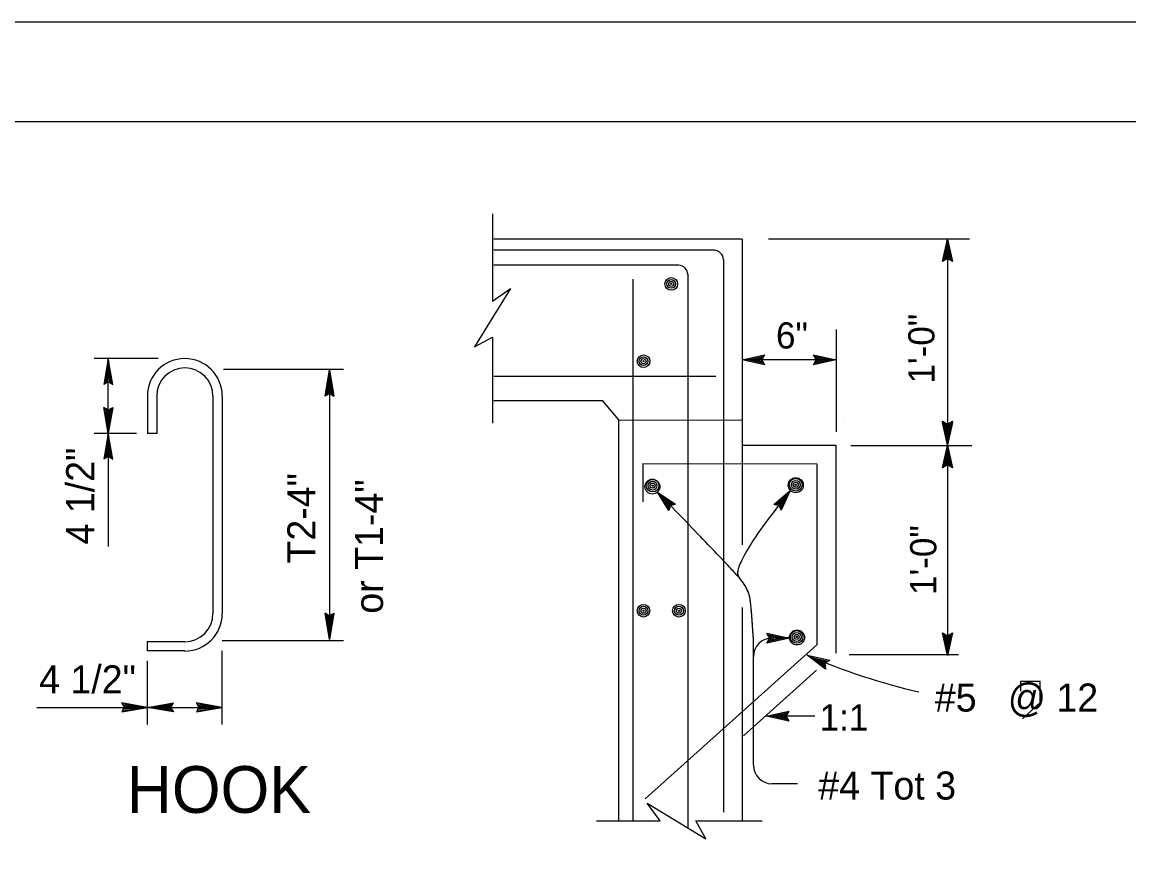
# Model space of a CAD drawing. Extents: x 0 to 2.83, y 0 to 1.83.
# Drawn here: x 1.783 to 2.2467, y 1.4809 to 1.8333 of the extents above; entities that cross this region are included whole.
import ezdxf

# ---------------------------------------------------------------- set-up
doc = ezdxf.new("R2010")
doc.units = 0
for name, color, linetype in [('10 Sheet Format', 7, 'Continuous'), ('210 Border', 7, 'Continuous'), ('212 Leaders and Dim Lines', 7, 'Continuous'), ('214 Text and Titles', 7, 'Continuous'), ('216 Rebar', 7, 'Continuous'), ('217 Rebar', 7, 'Continuous'), ('240 Concrete', 7, 'Continuous'), ('256 Not Assigned', 7, 'Continuous')]:
    doc.layers.add(name, color=color, linetype=linetype)

msp = doc.modelspace()

# ---------------------------------------------------------------- linework, layer by layer
at = {"layer": '10 Sheet Format'}
msp.add_lwpolyline([(0, 0), (2.83333, 0), (2.83333, 1.83333), (0, 1.83333)], close=True, dxfattribs=at)
at = {"layer": '210 Border'}
msp.add_line((0.08333, 1.79167), (2.79167, 1.79167), dxfattribs=at)
at = {"layer": '212 Leaders and Dim Lines'}
for p, q in [((2.17989, 1.74238), (2.09565, 1.74238)), ((2.16861, 1.73297), (2.17071, 1.74238)), ((2.16861, 1.73297), (2.17071, 1.74238)), ((2.16861, 1.73297), (2.17071, 1.74238)), ((2.16917, 1.73331), (2.17071, 1.74022)), ((2.16917, 1.73331), (2.17071, 1.74022)), ((2.16917, 1.73331), (2.17071, 1.74022)), ((2.17071, 1.74238), (2.17071, 1.74238)), ((2.17071, 1.74238), (2.1728, 1.73297)), ((2.17071, 1.74238), (2.17071, 1.74238)), ((2.17071, 1.74238), (2.1728, 1.73297)), ((2.17071, 1.74238), (2.17071, 1.74238)), ((2.17071, 1.74238), (2.1728, 1.73297)), ((2.17071, 1.74238), (2.17071, 1.65665)), ((2.17072, 1.7402), (2.17224, 1.73334)), ((2.17072, 1.7402), (2.17224, 1.73334)), ((2.17072, 1.7402), (2.17224, 1.73334)), ((2.16973, 1.73368), (2.17071, 1.73805)), ((2.16973, 1.73368), (2.17071, 1.73805)), ((2.16973, 1.73368), (2.17071, 1.73805)), ((2.17028, 1.73395), (2.17071, 1.73588)), ((2.17028, 1.73395), (2.17071, 1.73588)), ((2.17028, 1.73395), (2.17071, 1.73588)), ((2.17071, 1.73805), (2.17169, 1.73362)), ((2.17071, 1.73805), (2.17169, 1.73362)), ((2.17071, 1.73805), (2.17169, 1.73362)), ((2.17071, 1.73588), (2.17113, 1.73398)), ((2.17071, 1.73588), (2.17113, 1.73398)), ((2.17071, 1.73588), (2.17113, 1.73398)), ((2.17071, 1.73422), (2.16861, 1.73297)), ((2.17071, 1.73422), (2.16861, 1.73297)), ((2.17071, 1.73422), (2.16861, 1.73297)), ((2.16861, 1.73297), (2.16861, 1.73297)), ((2.16861, 1.73297), (2.16861, 1.73297)), ((2.16861, 1.73297), (2.16861, 1.73297)), ((2.1728, 1.73297), (2.17071, 1.73422)), ((2.1728, 1.73297), (2.17071, 1.73422)), ((2.1728, 1.73297), (2.17071, 1.73422)), ((2.1728, 1.73297), (2.1728, 1.73297)), ((2.1728, 1.73297), (2.1728, 1.73297)), ((2.1728, 1.73297), (2.1728, 1.73297)), ((2.12412, 1.70448), (2.12412, 1.66152)), ((2.08469, 1.69171), (2.0941, 1.6938)), ((2.08688, 1.69172), (2.09374, 1.69324)), ((2.0941, 1.6938), (2.09285, 1.69171)), ((2.0941, 1.6938), (2.0941, 1.6938)), ((2.11584, 1.69171), (2.11459, 1.69382)), ((2.11459, 1.69382), (2.11459, 1.69382)), ((2.11459, 1.69382), (2.124, 1.69171)), ((2.11493, 1.69326), (2.12183, 1.69172)), ((1.83997, 1.69227), (1.81317, 1.69227)), ((1.81905, 1.6923), (1.81717, 1.68148)), ((1.81905, 1.6923), (1.81764, 1.68176)), ((1.81811, 1.68204), (1.81905, 1.6923)), ((1.81858, 1.68232), (1.81905, 1.6923)), ((1.81905, 1.66911), (1.81905, 1.6923)), ((1.81905, 1.68259), (1.81905, 1.6923)), ((1.82093, 1.68148), (1.81905, 1.6923)), ((1.81905, 1.6923), (1.81999, 1.68204)), ((1.82046, 1.68176), (1.81905, 1.6923)), ((1.81905, 1.6923), (1.81952, 1.68232)), ((2.124, 1.69171), (2.08469, 1.69171)), ((2.0941, 1.68961), (2.08469, 1.69171)), ((2.08469, 1.69171), (2.08469, 1.69171)), ((2.09377, 1.69017), (2.08686, 1.69171)), ((2.08903, 1.69171), (2.09346, 1.69269)), ((2.0934, 1.69073), (2.08903, 1.69171)), ((2.09119, 1.69171), (2.09309, 1.69213)), ((2.09312, 1.69128), (2.09119, 1.69171)), ((2.09285, 1.69171), (2.0941, 1.68961)), ((2.0941, 1.68961), (2.0941, 1.68961)), ((2.124, 1.69171), (2.11459, 1.68963)), ((2.11459, 1.68963), (2.11584, 1.69171)), ((2.11459, 1.68963), (2.11459, 1.68963)), ((2.12182, 1.69171), (2.11495, 1.69019)), ((2.11966, 1.69172), (2.11523, 1.69074)), ((2.11529, 1.69269), (2.11966, 1.69172)), ((2.11557, 1.69215), (2.1175, 1.69172)), ((2.1175, 1.69172), (2.1156, 1.6913)), ((2.124, 1.69171), (2.124, 1.69171)), ((1.86729, 1.68785), (1.91764, 1.68785)), ((1.90992, 1.67657), (1.91175, 1.68756)), ((1.90992, 1.67657), (1.91175, 1.68756)), ((1.91038, 1.67685), (1.91175, 1.68756)), ((1.91038, 1.67685), (1.91175, 1.68756)), ((1.91175, 1.68756), (1.91084, 1.67713)), ((1.91175, 1.68756), (1.91084, 1.67713)), ((1.91175, 1.68756), (1.91129, 1.67742)), ((1.91175, 1.68756), (1.91129, 1.67742)), ((1.91175, 1.68756), (1.91175, 1.57459)), ((1.91175, 1.6777), (1.91175, 1.68756)), ((1.91175, 1.68756), (1.91359, 1.67657)), ((1.91267, 1.67713), (1.91175, 1.68756)), ((1.91221, 1.67742), (1.91175, 1.68756)), ((1.91175, 1.68756), (1.91313, 1.67685)), ((1.91175, 1.6777), (1.91175, 1.68756)), ((1.91175, 1.68756), (1.91359, 1.67657)), ((1.91267, 1.67713), (1.91175, 1.68756)), ((1.91221, 1.67742), (1.91175, 1.68756)), ((1.91175, 1.68756), (1.91313, 1.67685)), ((1.81811, 1.68204), (1.81717, 1.68148)), ((1.81905, 1.68259), (1.81811, 1.68204)), ((1.81999, 1.68204), (1.81905, 1.68259)), ((1.81999, 1.68204), (1.82093, 1.68148)), ((1.91084, 1.67713), (1.90992, 1.67657)), ((1.91084, 1.67713), (1.90992, 1.67657)), ((1.91084, 1.67713), (1.91175, 1.6777)), ((1.91084, 1.67713), (1.91175, 1.6777)), ((1.91175, 1.6777), (1.91267, 1.67713)), ((1.91175, 1.6777), (1.91267, 1.67713)), ((1.91267, 1.67713), (1.91359, 1.67657)), ((1.91267, 1.67713), (1.91359, 1.67657)), ((1.81811, 1.67125), (1.81717, 1.6718)), ((1.81905, 1.66098), (1.81717, 1.6718)), ((1.81905, 1.66098), (1.81764, 1.67152)), ((1.81811, 1.67125), (1.81905, 1.66098)), ((1.81905, 1.67069), (1.81811, 1.67125)), ((1.81858, 1.67097), (1.81905, 1.66098)), ((1.82093, 1.6718), (1.81905, 1.66098)), ((1.82046, 1.67152), (1.81905, 1.66098)), ((1.81905, 1.66098), (1.81999, 1.67125)), ((1.81999, 1.67125), (1.81905, 1.67069)), ((1.81905, 1.66098), (1.81952, 1.67097)), ((1.81905, 1.67069), (1.81905, 1.6135)), ((1.81999, 1.67125), (1.82093, 1.6718)), ((2.17071, 1.65665), (2.16863, 1.66606)), ((2.16863, 1.66606), (2.16863, 1.66606)), ((2.16863, 1.66606), (2.17071, 1.66481)), ((2.17075, 1.65608), (2.16866, 1.66549)), ((2.16866, 1.66549), (2.16866, 1.66549)), ((2.16866, 1.66549), (2.17075, 1.66423)), ((2.17071, 1.65883), (2.16919, 1.66569)), ((2.17075, 1.65826), (2.16923, 1.66512)), ((2.17072, 1.66098), (2.16973, 1.66541)), ((2.17072, 1.66315), (2.1703, 1.66505)), ((2.17071, 1.66481), (2.17282, 1.66606)), ((2.17282, 1.66606), (2.17071, 1.65665)), ((2.17226, 1.66572), (2.17071, 1.65881)), ((2.17169, 1.66535), (2.17072, 1.66098)), ((2.17115, 1.66508), (2.17072, 1.66315)), ((2.17075, 1.66423), (2.17285, 1.66549)), ((2.17285, 1.66549), (2.17075, 1.65608)), ((2.1723, 1.66515), (2.17075, 1.65824)), ((2.17282, 1.66606), (2.17282, 1.66606)), ((2.17285, 1.66549), (2.17285, 1.66549)), ((1.83089, 1.6609), (1.81317, 1.6609)), ((1.81905, 1.66098), (1.81717, 1.65016)), ((1.81905, 1.66098), (1.81764, 1.65043)), ((1.81811, 1.65071), (1.81905, 1.66098)), ((1.81858, 1.65099), (1.81905, 1.66098)), ((1.81905, 1.65127), (1.81905, 1.66098)), ((1.82093, 1.65016), (1.81905, 1.66098)), ((1.81905, 1.66098), (1.81999, 1.65071)), ((1.82046, 1.65043), (1.81905, 1.66098)), ((1.81905, 1.66098), (1.81952, 1.65099)), ((2.17075, 1.66041), (2.16977, 1.66484)), ((2.17076, 1.66258), (2.17034, 1.66447)), ((2.17173, 1.66478), (2.17075, 1.66041)), ((2.17119, 1.6645), (2.17076, 1.66258)), ((2.18086, 1.65576), (2.13028, 1.65576)), ((2.16865, 1.64644), (2.17075, 1.65585)), ((2.17071, 1.65665), (2.17071, 1.65665)), ((2.17075, 1.65608), (2.17075, 1.65608)), ((2.17075, 1.65585), (2.17075, 1.65585)), ((2.17075, 1.65585), (2.17284, 1.64644)), ((1.81905, 1.65127), (1.81811, 1.65071)), ((1.81999, 1.65071), (1.81905, 1.65127)), ((2.16921, 1.64678), (2.17075, 1.65369)), ((2.16977, 1.64715), (2.17075, 1.65152)), ((2.17071, 1.6552), (2.17071, 1.56785)), ((2.17075, 1.65152), (2.17173, 1.64709)), ((2.17076, 1.65367), (2.17227, 1.64681)), ((1.81811, 1.65071), (1.81717, 1.65016)), ((1.81999, 1.65071), (1.82093, 1.65016)), ((2.17075, 1.64769), (2.16865, 1.64644)), ((2.16865, 1.64644), (2.16865, 1.64644)), ((2.17032, 1.64742), (2.17075, 1.64935)), ((2.17075, 1.64935), (2.17117, 1.64745)), ((2.17284, 1.64644), (2.17075, 1.64769)), ((2.17284, 1.64644), (2.17284, 1.64644)), ((2.04927, 1.63628), (2.04927, 1.63628)), ((2.10483, 1.63696), (2.10483, 1.63696)), ((2.05399, 1.62856), (2.05399, 1.62856)), ((2.05681, 1.63129), (2.05681, 1.63129)), ((2.0979, 1.63116), (2.0979, 1.63116)), ((2.10101, 1.62877), (2.10101, 1.62877)), ((1.91083, 1.58502), (1.90992, 1.58559)), ((1.91175, 1.57459), (1.90992, 1.58559)), ((1.91083, 1.58502), (1.90992, 1.58559)), ((1.91175, 1.57459), (1.90992, 1.58559)), ((1.91175, 1.57459), (1.91038, 1.5853)), ((1.91175, 1.57459), (1.91038, 1.5853)), ((1.91083, 1.58502), (1.91175, 1.57459)), ((1.91175, 1.58446), (1.91083, 1.58502)), ((1.91083, 1.58502), (1.91175, 1.57459)), ((1.91175, 1.58446), (1.91083, 1.58502)), ((1.91129, 1.58474), (1.91175, 1.57459)), ((1.91129, 1.58474), (1.91175, 1.57459)), ((1.91359, 1.58559), (1.91175, 1.57459)), ((1.91359, 1.58559), (1.91175, 1.57459)), ((1.91313, 1.5853), (1.91175, 1.57459)), ((1.91313, 1.5853), (1.91175, 1.57459)), ((1.91175, 1.57459), (1.91267, 1.58502)), ((1.91267, 1.58502), (1.91175, 1.58446)), ((1.91175, 1.57459), (1.91267, 1.58502)), ((1.91267, 1.58502), (1.91175, 1.58446)), ((1.91175, 1.57459), (1.91221, 1.58474)), ((1.91175, 1.57459), (1.91221, 1.58474)), ((1.91175, 1.58446), (1.91175, 1.57459)), ((1.91175, 1.58446), (1.91175, 1.57459)), ((1.91267, 1.58502), (1.91359, 1.58559)), ((1.91267, 1.58502), (1.91359, 1.58559)), ((2.0963, 1.57507), (2.09505, 1.57717)), ((2.09505, 1.57717), (2.09505, 1.57717)), ((2.09505, 1.57717), (2.10446, 1.57507)), ((2.17071, 1.56785), (2.16863, 1.57727)), ((2.16863, 1.57727), (2.16863, 1.57727)), ((2.16863, 1.57727), (2.17071, 1.57601)), ((2.17071, 1.57004), (2.16919, 1.5769)), ((2.17071, 1.57601), (2.17282, 1.57727)), ((2.17282, 1.57727), (2.17071, 1.56785)), ((2.17226, 1.57693), (2.17071, 1.57002)), ((2.17282, 1.57727), (2.17282, 1.57727)), ((1.86681, 1.57413), (1.91764, 1.57413)), ((1.86681, 1.57413), (1.91764, 1.57413)), ((2.08933, 1.57552), (2.08933, 1.52202)), ((2.10446, 1.57507), (2.09505, 1.57298)), ((2.09505, 1.57298), (2.0963, 1.57507)), ((2.09505, 1.57298), (2.09505, 1.57298)), ((2.09539, 1.57661), (2.1023, 1.57507)), ((2.10228, 1.57506), (2.09542, 1.57355)), ((2.10013, 1.57507), (2.09569, 1.57409)), ((2.09575, 1.57605), (2.10013, 1.57507)), ((2.09603, 1.5755), (2.09796, 1.57507)), ((2.09796, 1.57507), (2.09606, 1.57465)), ((2.10446, 1.57507), (2.10446, 1.57507)), ((2.17072, 1.57219), (2.16973, 1.57662)), ((2.17072, 1.57436), (2.1703, 1.57625)), ((2.17169, 1.57656), (2.17072, 1.57219)), ((2.17115, 1.57628), (2.17072, 1.57436)), ((1.86682, 1.53884), (1.86682, 1.56971)), ((2.11959, 1.56204), (2.11193, 1.5679)), ((2.11193, 1.5679), (2.11193, 1.5679)), ((2.11193, 1.5679), (2.12135, 1.56584)), ((2.17533, 1.56811), (2.1295, 1.56811)), ((2.17071, 1.56785), (2.17071, 1.56785)), ((1.83545, 1.53884), (1.83545, 1.56558)), ((2.11951, 1.56269), (2.1139, 1.56699)), ((2.11391, 1.56699), (2.12078, 1.56548)), ((2.11942, 1.56335), (2.11586, 1.56608)), ((2.11586, 1.56608), (2.1203, 1.5651)), ((2.1194, 1.56396), (2.11783, 1.56516)), ((2.11783, 1.56516), (2.11972, 1.56475)), ((2.12135, 1.56584), (2.11933, 1.56447)), ((2.11933, 1.56447), (2.11959, 1.56204)), ((2.12135, 1.56584), (2.12135, 1.56584)), ((2.11959, 1.56204), (2.11959, 1.56204)), ((1.78918, 1.54607), (1.86685, 1.54607)), ((1.82526, 1.54701), (1.8247, 1.54795)), ((1.83553, 1.54607), (1.8247, 1.54795)), ((1.8247, 1.54419), (1.83553, 1.54607)), ((1.82526, 1.54513), (1.8247, 1.54419)), ((1.83553, 1.54607), (1.82498, 1.54748)), ((1.82498, 1.54466), (1.83553, 1.54607)), ((1.82526, 1.54701), (1.83553, 1.54607)), ((1.82582, 1.54607), (1.82526, 1.54701)), ((1.83553, 1.54607), (1.82526, 1.54513)), ((1.82526, 1.54513), (1.82582, 1.54607)), ((1.82554, 1.54654), (1.83553, 1.54607)), ((1.83553, 1.54607), (1.82554, 1.5456)), ((1.82582, 1.54607), (1.83553, 1.54607)), ((1.83553, 1.54607), (1.84635, 1.54795)), ((1.83553, 1.54607), (1.84607, 1.54748)), ((1.84579, 1.54701), (1.83553, 1.54607)), ((1.84551, 1.54654), (1.83553, 1.54607)), ((1.84524, 1.54607), (1.83553, 1.54607)), ((1.84635, 1.54419), (1.83553, 1.54607)), ((1.83553, 1.54607), (1.84579, 1.54513)), ((1.84607, 1.54466), (1.83553, 1.54607)), ((1.83553, 1.54607), (1.84551, 1.5456)), ((1.84524, 1.54607), (1.84579, 1.54701)), ((1.84579, 1.54513), (1.84524, 1.54607)), ((1.84579, 1.54701), (1.84635, 1.54795)), ((1.84579, 1.54513), (1.84635, 1.54419)), ((1.85658, 1.54701), (1.85603, 1.54795)), ((1.86685, 1.54607), (1.85603, 1.54795)), ((1.85603, 1.54419), (1.86685, 1.54607)), ((1.85658, 1.54513), (1.85603, 1.54419)), ((1.86685, 1.54607), (1.85631, 1.54748)), ((1.85631, 1.54466), (1.86685, 1.54607)), ((1.85658, 1.54701), (1.86685, 1.54607)), ((1.85714, 1.54607), (1.85658, 1.54701)), ((1.86685, 1.54607), (1.85658, 1.54513)), ((1.85658, 1.54513), (1.85714, 1.54607)), ((1.85686, 1.54654), (1.86685, 1.54607)), ((1.86685, 1.54607), (1.85686, 1.5456)), ((1.85714, 1.54607), (1.86685, 1.54607)), ((2.09483, 1.54242), (2.10424, 1.5445)), ((2.10424, 1.5445), (2.10299, 1.54242)), ((2.10424, 1.5445), (2.10424, 1.5445)), ((2.10424, 1.54031), (2.09483, 1.54242)), ((2.09483, 1.54242), (2.09483, 1.54242)), ((2.11518, 1.54235), (2.09515, 1.54235)), ((2.1039, 1.54087), (2.09699, 1.54241)), ((2.09701, 1.54242), (2.10387, 1.54394)), ((2.09916, 1.54241), (2.10359, 1.54339)), ((2.10353, 1.54144), (2.09916, 1.54241)), ((2.10133, 1.54241), (2.10323, 1.54283)), ((2.10326, 1.54198), (2.10133, 1.54241)), ((2.10299, 1.54242), (2.10424, 1.54031)), ((2.10424, 1.54031), (2.10424, 1.54031)), ((2.10784, 1.51406), (2.09717, 1.51406))]:
    msp.add_line(p, q, dxfattribs=at)
for points in [[(2.05399, 1.62856), (2.04927, 1.63628), (2.05681, 1.63129), (2.05622, 1.63115), (2.0507, 1.63481), (2.05415, 1.62915), (2.0543, 1.62974), (2.05209, 1.63335), (2.05563, 1.63102), (2.05503, 1.63088), (2.05351, 1.63189), (2.05446, 1.63032), (2.05459, 1.63078), (2.05681, 1.63129), (2.05459, 1.63078)], [(2.0979, 1.63116), (2.10483, 1.63696), (2.10101, 1.62877), (2.10079, 1.62933), (2.10359, 1.63533), (2.0985, 1.63109), (2.0991, 1.63102), (2.10236, 1.63374), (2.10057, 1.6299), (2.10034, 1.63047), (2.10112, 1.63212), (2.09971, 1.63095), (2.10018, 1.63089), (2.10101, 1.62877), (2.10018, 1.63089)]]:
    msp.add_lwpolyline(points, close=True, dxfattribs=at)
for centre, radius, start, end in [((2.09723, 1.56733), 0.00784, 90, 180), ((2.21884, 1.81501), 0.26921, 246.5946, 257.0844), ((2.09722, 1.5219), 0.00784, 180, 270)]:
    msp.add_arc(centre, radius, start, end, dxfattribs=at)
for points in [[(2.08933, 1.57552), (2.08862, 1.5875), (2.0873, 1.59599), (2.07948, 1.605), (2.04927, 1.63628)], [(2.08933, 1.57552), (2.08862, 1.5875), (2.0873, 1.59599), (2.07948, 1.605), (2.10494, 1.63698)]]:
    msp.add_open_spline(points, degree=2, dxfattribs=at)
at = {"layer": '216 Rebar'}
for p, q in [((1.83544, 1.67659), (1.83544, 1.6609)), ((1.83936, 1.67659), (1.83936, 1.6609)), ((1.86289, 1.67659), (1.86289, 1.58539)), ((1.86681, 1.67659), (1.86681, 1.58549)), ((1.83936, 1.6609), (1.83544, 1.6609)), ((1.85113, 1.57361), (1.83541, 1.57361)), ((1.83541, 1.57361), (1.83541, 1.56971)), ((1.85113, 1.56971), (1.83541, 1.56971))]:
    msp.add_line(p, q, dxfattribs=at)
for centre, radius in [((2.05495, 1.72359), 0.00265), ((2.05495, 1.72359), 0.00185), ((2.05495, 1.72359), 0.00106), ((2.05495, 1.72359), 0.000265), ((2.04335, 1.6912), 0.00265), ((2.04335, 1.6912), 0.00185), ((2.04335, 1.6912), 0.00106), ((2.04335, 1.6912), 0.000265), ((2.04705, 1.63861), 0.00314), ((2.10716, 1.6392), 0.00314), ((2.10714, 1.6394), 0.00265), ((2.04714, 1.63902), 0.00265), ((2.04714, 1.63902), 0.00185), ((2.04714, 1.63902), 0.00106), ((2.04714, 1.63902), 0.000265), ((2.10714, 1.6394), 0.00185), ((2.10714, 1.6394), 0.00106), ((2.10714, 1.6394), 0.000265), ((2.04334, 1.58661), 0.00265), ((2.04334, 1.58661), 0.00185), ((2.04334, 1.58661), 0.00106), ((2.04334, 1.58661), 0.000265), ((2.05819, 1.58659), 0.00265), ((2.05819, 1.58659), 0.00185), ((2.05819, 1.58659), 0.00106), ((2.05819, 1.58659), 0.000265), ((2.10766, 1.57538), 0.00314), ((2.10752, 1.5756), 0.00265), ((2.10752, 1.5756), 0.00185), ((2.10752, 1.5756), 0.00106), ((2.10752, 1.5756), 0.000265)]:
    msp.add_circle(centre, radius, dxfattribs=at)
for centre, radius, start, end in [((1.85113, 1.67659), 0.01569, 90, 180), ((1.85113, 1.67659), 0.01179, 90, 180), ((1.85113, 1.67659), 0.01569, 0, 90), ((1.85113, 1.67659), 0.01179, 0, 90), ((1.85113, 1.58539), 0.01569, 270, 0), ((1.85113, 1.58539), 0.01179, 270, 0)]:
    msp.add_arc(centre, radius, start, end, dxfattribs=at)
at = {"layer": '217 Rebar'}
for p, q in [((2.07309, 1.73768), (1.98056, 1.73768)), ((2.058, 1.7314), (1.98056, 1.7314)), ((2.07682, 1.73375), (2.07682, 1.50217)), ((2.03886, 1.72554), (2.03886, 1.49846)), ((2.06192, 1.72786), (2.06192, 1.49556)), ((2.07362, 1.68481), (1.98056, 1.68481)), ((2.04309, 1.6483), (2.11604, 1.64812)), ((2.04309, 1.6483), (2.04309, 1.63228)), ((2.11604, 1.64812), (2.11604, 1.57234)), ((2.04407, 1.50771), (2.11604, 1.57234)), ((2.2095, 1.55692), (2.20138, 1.55692)), ((2.20138, 1.55692), (2.20138, 1.55288)), ((2.2095, 1.54819), (2.2095, 1.55692)), ((2.20219, 1.54121), (2.2095, 1.54819))]:
    msp.add_line(p, q, dxfattribs=at)
for centre in [(2.0729, 1.73375), (2.058, 1.72748)]:
    msp.add_arc(centre, 0.00392, 0, 90, dxfattribs=at)
at = {"layer": '240 Concrete'}
for p, q in [((1.98004, 1.75298), (1.98004, 1.71634)), ((2.08466, 1.74238), (1.98056, 1.74238)), ((2.08466, 1.74238), (2.08466, 1.61424)), ((1.98755, 1.72167), (1.97255, 1.69718)), ((1.98004, 1.71634), (1.98756, 1.72173)), ((1.97255, 1.69718), (1.98004, 1.70131)), ((1.98004, 1.70131), (1.98004, 1.66525)), ((2.02613, 1.67463), (1.98056, 1.67463)), ((2.02606, 1.67468), (2.0329, 1.66662)), ((2.03287, 1.66661), (2.08447, 1.66648)), ((2.0329, 1.66662), (2.0329, 1.49846)), ((2.08488, 1.65604), (2.12388, 1.65594)), ((2.12388, 1.65594), (2.12388, 1.56884)), ((2.08466, 1.58797), (2.08466, 1.49846)), ((2.08527, 1.53416), (2.11589, 1.56166)), ((2.05026, 1.49846), (2.04486, 1.50598)), ((2.04493, 1.50596), (2.06942, 1.49096)), ((2.02359, 1.49846), (2.05026, 1.49846)), ((2.06942, 1.49096), (2.06528, 1.49846)), ((2.06528, 1.49846), (2.09303, 1.49846))]:
    msp.add_line(p, q, dxfattribs=at)
at = {"layer": '256 Not Assigned'}
for p, q in [((2.12741, 1.66663), (2.12741, 1.66663)), ((2.10427, 1.5752), (2.09878, 1.5752))]:
    msp.add_line(p, q, dxfattribs=at)

# ---------------------------------------------------------------- texts
at = {"layer": '212 Leaders and Dim Lines'}
for s, height, p in [('6"', 0.010981, (2.09885, 1.69651)), ('4 1/2"', 0.011765, (1.79007, 1.55195)), ('1:1', 0.010981, (2.11713, 1.53636))]:
    msp.add_text(s, height=height, dxfattribs=at).set_placement(p)
for s, height, p in [('1\'-0"', 0.010981, (2.16528, 1.68183)), ('4 1/2"', 0.011765, (1.81317, 1.61439)), ('T2-4"', 0.011765, (1.90587, 1.60635)), ('or T1-4"', 0.011765, (1.93416, 1.58536)), ('1\'-0"', 0.010981, (2.16605, 1.59321))]:
    msp.add_text(s, height=height, rotation=90, dxfattribs=at).set_placement(p)
at = {"layer": '214 Text and Titles'}
for s, height, p in [('#5   @ 12', 0.011765, (2.16541, 1.54431)), ('HOOK', 0.019608, (1.82679, 1.50185)), ('#4 Tot 3', 0.011765, (2.11659, 1.50743))]:
    msp.add_text(s, height=height, dxfattribs=at).set_placement(p)

doc.saveas('drawing.dxf')
